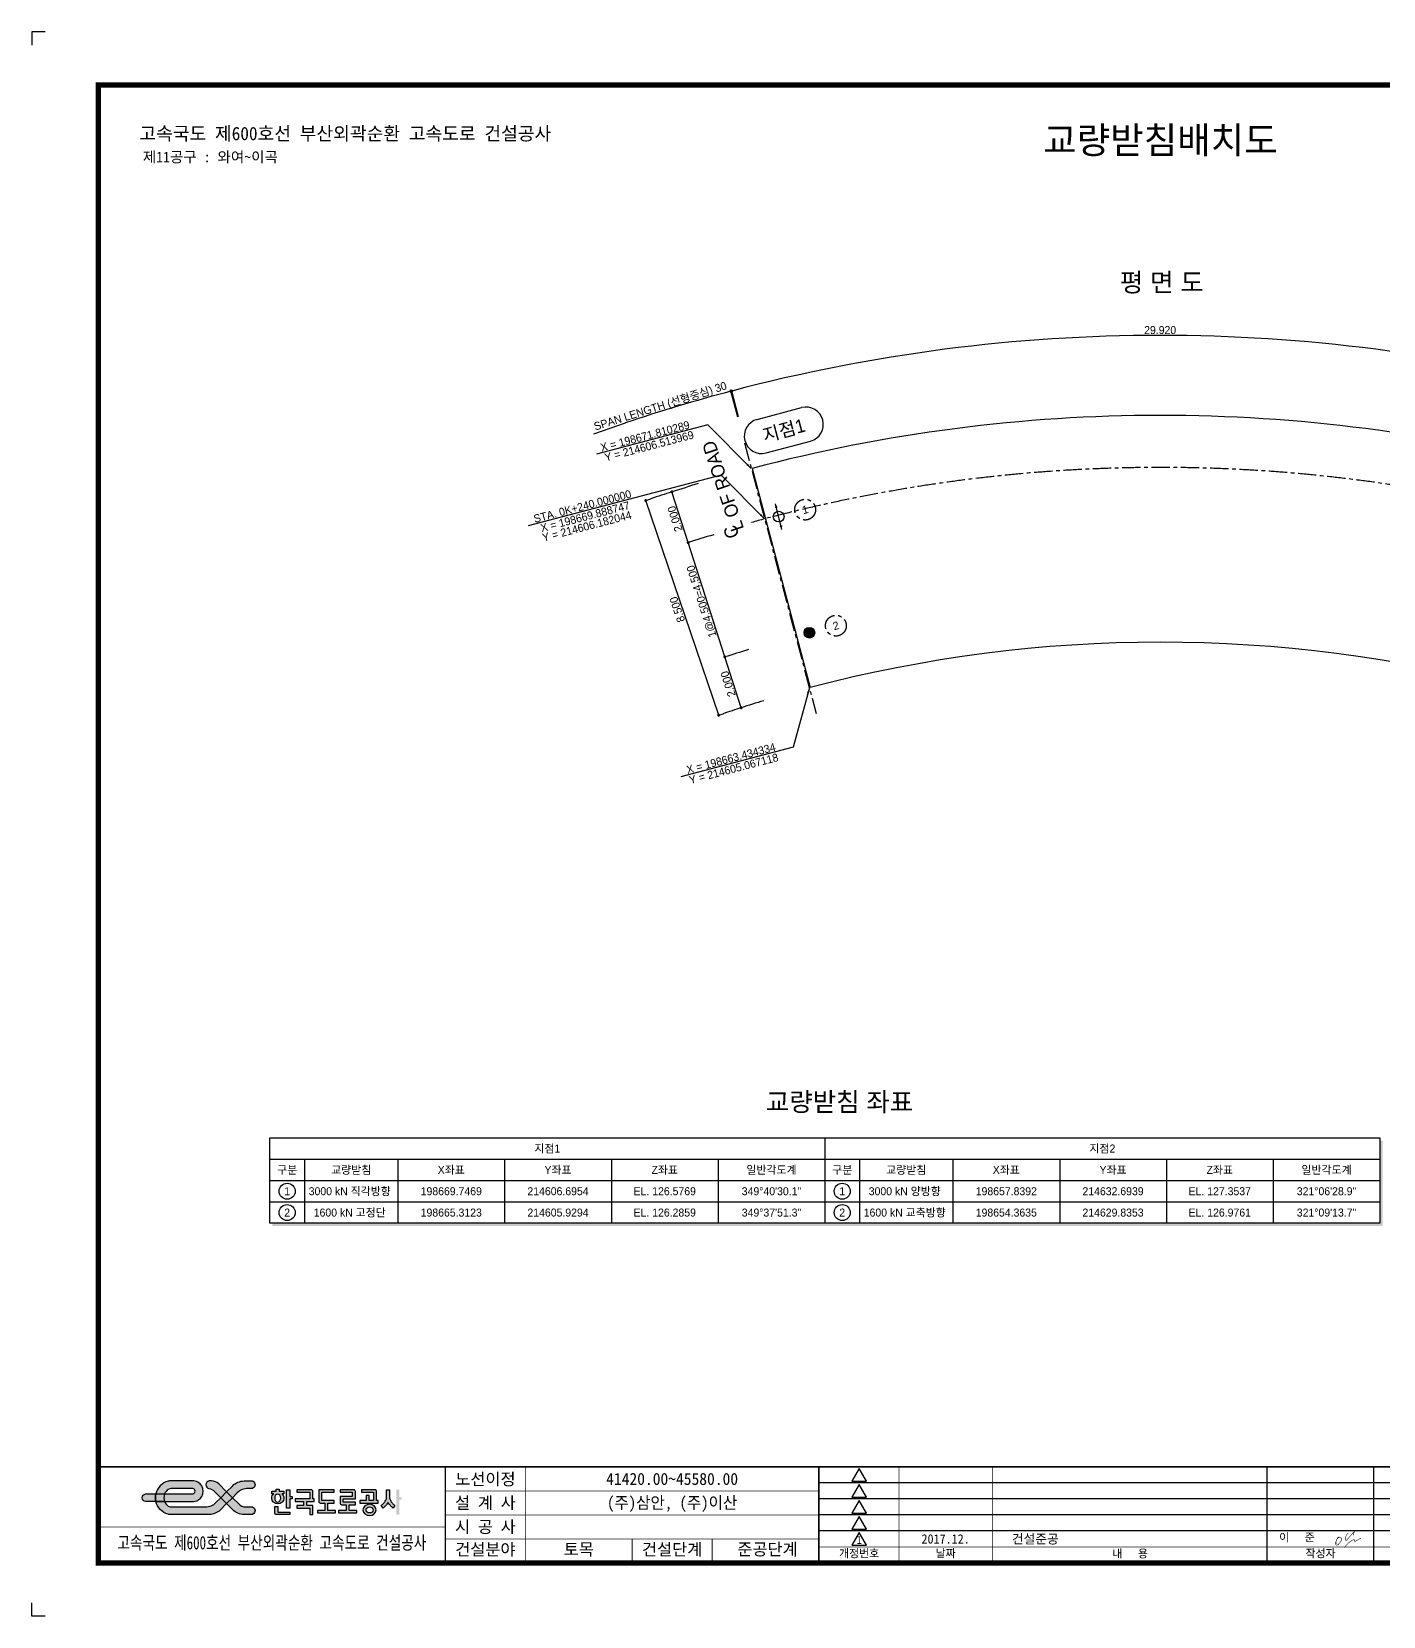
# Model space of a CAD drawing. Header units: feet. Extents: x 0 to 84100, y 0 to 59400.
# Drawn here: x 0 to 50651, y 0 to 59400 of the extents above; entities that cross this region are included whole.
import ezdxf
from ezdxf.enums import TextEntityAlignment as Align

# ---------------------------------------------------------------- set-up
doc = ezdxf.new("R2010")
doc.units = ezdxf.units.FT
doc.header["$LTSCALE"] = 550
doc.header["$MEASUREMENT"] = 0
doc.linetypes.add('A-CENTR01', pattern=[2, 1.25, -0.25, 0.25, -0.25])
doc.layers.get('0').update_dxf_attribs({"linetype": 'CONTINUOUS'})
for name, color, linetype in [('CS-CNTL', 1, 'A-CENTR01'), ('CS-CONC-LEAN', 3, 'CONTINUOUS'), ('CS-CONC-MAJR', 4, 'CONTINUOUS'), ('CS-CONC-REFR', 4, 'A-CENTR01'), ('CS-DIML', 1, 'CONTINUOUS'), ('CS-DIMT', 3, 'CONTINUOUS'), ('CS-TABL-LIN1', 4, 'CONTINUOUS'), ('CS-TABL-LIN2', 1, 'CONTINUOUS'), ('CS-TABL-TEX1', 6, 'CONTINUOUS'), ('CS-TABL-TEX2', 3, 'CONTINUOUS'), ('CX-BORD-LIN1', 4, 'CONTINUOUS'), ('CX-BORD-LIN2', 3, 'CONTINUOUS'), ('CX-BORD-TEX2', 7, 'CONTINUOUS'), ('CX-BORD-TEX3', 6, 'CONTINUOUS'), ('CX-MISC', 2, 'CONTINUOUS'), ('CZ-TEX1', 6, 'CONTINUOUS'), ('CZ-TEX2', 3, 'CONTINUOUS')]:
    doc.layers.add(name, color=color, linetype=linetype)
doc.styles.add('A_STANDARD', font='')
doc.styles.add('TB_TEXT', font='')
doc.styles.add('TB_WBTXT', font='')
doc.styles.add('TB_WMTXT', font='')
doc.styles.get('A_STANDARD').set_extended_font_data('Dotum')
doc.styles.get('TB_TEXT').set_extended_font_data('DotumChe')
doc.styles.get('TB_WBTXT').set_extended_font_data('Dotum')
doc.styles.get('TB_WMTXT').set_extended_font_data('DotumChe')

# ---------------------------------------------------------------- blocks, each defined once
blk = doc.blocks.new('CXGLOGO-EX흑백')
h = blk.add_hatch(color=256)
h.paths.add_polyline_path([(12.62751094235613, 2.929722186557417), (13.9368577347384, 2.929722186557417, 0.1307849617648099), (14.19642449557114, 2.998798575681949, 0.5686079760781465), (14.23263349965494, 5.183221859397701, 0.1392232935838704), (13.9581907729968, 5.261149990701703), (11.43317010715378, 5.261149990701703, 0.1989123673796241), (7.88820811080587, 3.792778653716674), (5.962135003345992, 1.866705546256785), (7.789912781123938, 0.03892776847906987), (9.30410907077998, 1.553124058134753, -0.198912367379616)])
h.paths.add_polyline_path([(5.962135003346347, -1.78885000929877), (4.134357225567967, 0.03892776847900947), (2.638733131771026, -1.456696325318649, -0.1989123673796836), (-0.684668739806078, -2.833294453742262), (-11.36204881219041, -2.833294453742742, -0.149968192877195), (-12.240743962647, -2.563678008654669, -0.1491631919188299), (-13.39334849004342, -1.136072231520988), (-16.10175388554254, -1.136072231520988, 0.2784029190241507), (-12.27306911128629, -5.129271465237487, 0.06593867059308692), (-11.86520449236982, -5.183294453743216), (0.6208868157490102, -5.183294453742739, 0.198912367379658), (3.944288687325745, -3.806696325319599)])
h.paths.add_polyline_path([(-16.10175388554255, 1.213927768479007), (-19.36564277443144, 1.213927768479007, 0.8888888888888873), (-19.36564277443144, -1.136072231520991), (-16.10175388554254, -1.136072231520988, -0.1111111111111106)])
h.paths.add_polyline_path([(-11.36204881233854, 2.911149990701738), (-4.683161640971832, 2.911149990701997, -0.05755858726109904), (-4.564116577129639, 2.897400306733786, -0.792918256256352), (-4.564116577139849, 1.227677452445754, -0.05755858725611351), (-4.683161640971733, 1.21392776847901), (-13.39334849004398, 1.213927768479618, 0.1939147573995261), (-13.39334849004318, -1.136072231520991), (-4.743420552209216, -1.136072231520991, 1.071754271161691), (-4.743420552209216, 5.261149990701231), (-11.86520449236982, 5.261149990702183, 0.06593867059316338), (-12.27306911128352, 5.207127002196302, 0.2784029190242539), (-16.10175388554237, 1.21392776847981), (-13.39334849004398, 1.213927768479621, -0.1491631919192471), (-12.2407439626433, 2.641533545616181, -0.1499681928522188)])
h = blk.add_hatch(color=256)
h.paths.add_polyline_path([(3.485422644516419, 4.34341790508612, 0.1989123673796671), (1.269821396798442, 5.261149990701703), (0.4788016700130058, 5.261149990701703, 0.8338075771048155), (0.3771781799719207, 2.929722186557356, -0.177326263149743), (2.179867088961466, 1.993417905085643), (4.134357225568095, 0.03892776847887802), (5.962135003345992, 1.866705546256789)])
h.paths.add_polyline_path([(9.744402917729097, -1.915562368126679), (7.789912781123888, 0.03892776847899881), (5.96213500334634, -1.788850009298766), (7.888208110807184, -3.714923116759131, 0.198912367379553), (11.43317010715388, -5.183294453743692), (13.93853492596422, -5.183294453744644, 0.1292187291636897), (14.19530503372277, -5.115808595962658, 0.6043190588004438), (14.12747900538948, -2.886014569746202, 0.1137896329467328), (13.89882244722792, -2.833294453742262), (11.96000416544708, -2.833294453742262, -0.1989123673796783)])
h = blk.add_hatch(color=256)
h.paths.add_polyline_path([(5.962135003345985, 1.866705546256785), (4.134357225568095, 0.03892776847887802), (5.962135003346347, -1.788850009298773), (7.789912781123952, 0.03892776847906987)])
h.paths.add_polyline_path([(-13.39334849004398, 1.213927768479621), (-16.10175388554237, 1.21392776847981, 0.1111111111111885), (-16.10175388554254, -1.136072231520988), (-13.39334849004318, -1.136072231520988, -0.1939147573995261)])
h = blk.add_hatch(color=256)
edge = h.paths.add_edge_path()
edge.add_line((55.90553287691766, 2.4960983163664), (56.85552189184581, 2.496098316366446))
edge.add_line((56.85552189184581, 2.496098316366446), (56.85552189184592, 0.09215457618536149))
edge.add_arc((58.53363057762468, 0.09215457618543929), 1.67810868577876, 180.0000000000026, 195.4083540198517)
edge.add_arc((58.47394244906948, 0.07570436294137084), 1.61619517993231, 195.408354019852, 211.4069923032628)
edge.add_arc((62.72740815851297, 2.672743468727949), 6.599826652904244, 211.4069923032628, 220.884619074014)
edge.add_arc((62.65632922919535, 2.61120635935723), 6.505810537144002, 220.8846190740139, 230.4986055729279)
edge.add_line((58.51800266797031, -2.408736271577236), (57.94523708654083, -3.232545142195342))
edge.add_arc((62.63997685430596, 2.476487192741993), 7.39145666891144, 221.3708019331366, 230.5683267651548, ccw=False)
edge.add_arc((62.86124072826939, 2.671717853347373), 7.686537407580804, 212.5283811307898, 221.3728192081766, ccw=False)
edge.add_arc((49.89982302886737, 2.671711092267167), 7.686526193707074, 318.6271743273925, 327.471625333613, ccw=False)
edge.add_arc((50.12107005378402, 2.476495324059812), 7.391467942165787, 309.4316802638517, 318.62919103786044, ccw=False)
edge.add_line((54.81581768222331, -3.232545142194404), (54.24305210079449, -2.408736271575762))
edge.add_arc((50.16623946446956, 2.548189157142523), 6.418061309895114, 309.4355142588529, 319.1812610942183)
edge.add_arc((49.96136727208684, 2.72553903169074), 6.689032726803259, 319.1787201534786, 328.529668469246)
edge.add_arc((54.2901842034738, 0.07437455166653684), 1.612880450692433, 328.5764598147939, 344.6081938620856)
edge.add_arc((54.23147034857182, 0.09160721386742313), 1.674062617830531, 344.5729121819099, 360.0187337982126)
edge.add_line((55.90553287691779, 0.09215457618600098), (55.90553287691779, 2.4960983163664))
edge = h.paths.add_edge_path()
edge.add_arc((22.07066925838875, -0.0960583075494551), 1.77276644383517, 0.3446861390323761, 51.806537556943795, ccw=False)
edge.add_arc((21.98752086475434, -0.03643316846145372), 1.856528462969702, 268.6390132932114, 358.4888194230754, ccw=False)
edge.add_arc((21.89882706649707, -0.03696230538111067), 1.856011500010981, 181.4952613076245, 271.3769059760447, ccw=False)
edge.add_arc((21.81624874840013, -0.0960910072229415), 1.772833459952195, 128.1945062452658, 179.6542700587555, ccw=False)
edge.add_line((20.72004724334094, 1.297207502441104), (20.04344756338069, 1.297207502441104))
edge.add_line((20.04344756338069, 1.297207502441104), (20.04344756338068, 2.108874533108121))
edge.add_line((20.04344756338068, 2.108874533108121), (21.46843108577289, 2.108874533108121))
edge.add_line((21.46843108577289, 2.108874533108121), (21.4684310857729, 2.754247505206038))
edge.add_line((21.4684310857729, 2.754247505206038), (22.41842010070103, 2.754247505206038))
edge.add_line((22.41842010070103, 2.754247505206038), (22.41842010070103, 2.108874533108121))
edge.add_line((22.41842010070103, 2.108874533108121), (23.84340362309323, 2.108874533108121))
edge.add_line((23.84340362309323, 2.108874533108121), (23.84340362309322, 1.297207502441104))
edge.add_line((23.84340362309322, 1.297207502441104), (23.16680394313298, 1.297207502441104))
h.paths.add_polyline_path([(60.65547795155814, 0.172755616815305), (60.65547795155814, -0.601691949703131), (59.94298619036236, -0.601691949703131), (59.94298619036248, -5.248377348808134), (58.99299717543421, -5.248377348808617), (58.99299717543411, 2.496098316366869), (59.94298619036225, 2.496098316366869), (59.94298619036236, 0.172755616815305)])
edge = h.paths.add_edge_path()
edge.add_line((48.0681235037611, 2.496098316365892), (48.0681235037611, 1.72165074984937))
edge.add_line((48.0681235037611, 1.72165074984937), (51.86807956347353, 1.72165074984937))
edge.add_line((51.86807956347353, 1.72165074984937), (51.86807956347343, -0.8598411385413627))
edge.add_line((51.86807956347343, -0.8598411385413627), (50.44309604108143, -0.8598411385423006))
edge.add_line((50.44309604108143, -0.8598411385423006), (50.44309604108143, 0.6890539944927028))
edge.add_line((50.44309604108143, 0.6890539944927028), (49.4931070261532, 0.6890539944927028))
edge.add_line((49.4931070261532, 0.6890539944927028), (49.49310702615358, -0.8598411385418245))
edge.add_line((49.49310702615358, -0.8598411385418245), (47.59312899629693, -0.8598411385418281))
edge.add_line((47.59312899629693, -0.8598411385418281), (47.59312899629681, -1.634288705059802))
edge.add_line((47.59312899629681, -1.634288705059802), (53.29306308586574, -1.634288705059802))
edge.add_line((53.29306308586574, -1.634288705059802), (53.29306308586574, -0.8598411385413627))
edge.add_line((53.29306308586574, -0.8598411385413627), (52.81806857840155, -0.8598411385413236))
edge.add_line((52.81806857840155, -0.8598411385413236), (52.81806857840178, 1.979799938688487))
edge.add_arc((52.26887129235888, 1.979799938688532), 0.5491972860428973, 359.9999999999953, 400.6008038990672)
edge.add_arc((52.34038266447658, 2.041094338003921), 0.4550119382992583, 40.60080389906705, 89.66109212214847)
edge.add_line((52.3430740709377, 2.496098316366869), (48.0681235037611, 2.496098316367497))
edge = h.paths.add_edge_path()
edge.add_line((41.41820039926384, 2.496098316366869), (41.41820039926394, 1.721650749848898))
edge.add_line((41.41820039926394, 1.721650749848898), (45.21815645897638, 1.721650749848898))
edge.add_line((45.21815645897638, 1.721650749848898), (45.21815645897638, 0.4309048056535367))
edge.add_line((45.21815645897638, 0.4309048056535367), (41.41820039926384, 0.4309048056535367))
edge.add_line((41.41820039926384, 0.4309048056535367), (41.41820039926394, -1.634288705060271))
edge.add_arc((41.96739768530686, -1.634288705060244), 0.5491972860429257, 180.0000000000029, 220.6008038990638)
edge.add_arc((41.89588631318916, -1.695583104375644), 0.4550119382992751, 220.6008038990626, 269.6610921221458)
edge.add_line((41.89319490672801, -2.150587082738607), (43.31817842912, -2.150587082738607))
edge.add_line((43.31817842912, -2.150587082738607), (43.31817842912011, -3.957631404610424))
edge.add_line((43.31817842912011, -3.957631404610424), (40.94320589179998, -3.957631404610424))
edge.add_line((40.94320589179998, -3.957631404610424), (40.94320589179998, -4.732078971128871))
edge.add_line((40.94320589179998, -4.732078971128871), (46.64313998136879, -4.732078971128871))
edge.add_line((46.64313998136879, -4.732078971128871), (46.64313998136893, -3.957631404610897))
edge.add_line((46.64313998136893, -3.957631404610897), (44.26816744404802, -3.957631404609955))
edge.add_line((44.26816744404802, -3.957631404609955), (44.26816744404758, -2.150587082738607))
edge.add_line((44.26816744404758, -2.150587082738607), (46.1681454739045, -2.150587082738134))
edge.add_line((46.1681454739045, -2.150587082738134), (46.1681454739045, -1.376139516220633))
edge.add_line((46.1681454739045, -1.376139516220633), (42.36818941419209, -1.376139516220164))
edge.add_line((42.36818941419209, -1.376139516220164), (42.36818941419209, -0.3435427608644339))
edge.add_line((42.36818941419209, -0.3435427608644339), (46.1681454739045, -0.343542760863965))
edge.add_line((46.1681454739045, -0.343542760863965), (46.16814547390462, 1.979799938688512))
edge.add_arc((45.6189481878617, 1.979799938688539), 0.5491972860429115, 359.9999999999972, 400.6008038990619)
edge.add_arc((45.69045955997943, 2.041094338003941), 0.4550119382992425, 40.60080389906198, 89.6610921221449)
edge.add_line((45.69315096644058, 2.496098316366872), (41.41820039926384, 2.496098316366869))
edge = h.paths.add_edge_path()
edge.add_line((39.51822236940757, 2.496098316366869), (34.76827729476689, 2.496098316366869))
edge.add_line((34.76827729476689, 2.496098316366869), (34.76827729476689, -1.117990327381936))
edge.add_arc((35.31747458080942, -1.117990327381935), 0.5491972860425349, 180, 220.6008038990902)
edge.add_arc((35.24596320869247, -1.179284726696737), 0.4550119382998447, 220.60080389909, 269.6610921221131)
edge.add_line((35.24327180223106, -1.634288705060271), (36.66825532462316, -1.634288705060342))
edge.add_line((36.66825532462316, -1.634288705060342), (36.66825532462363, -3.957631404610424))
edge.add_line((36.66825532462363, -3.957631404610424), (34.29328278730304, -3.957631404610897))
edge.add_line((34.29328278730304, -3.957631404610897), (34.29328278730291, -4.732078971128871))
edge.add_line((34.29328278730291, -4.732078971128871), (39.99321687687187, -4.732078971129809))
edge.add_line((39.99321687687187, -4.732078971129809), (39.99321687687187, -3.957631404610897))
edge.add_line((39.99321687687187, -3.957631404610897), (37.61824433955118, -3.957631404610794))
edge.add_line((37.61824433955118, -3.957631404610794), (37.61824433955128, -1.634288705060271))
edge.add_line((37.61824433955128, -1.634288705060271), (39.5182223694077, -1.634288705059802))
edge.add_line((39.5182223694077, -1.634288705059802), (39.51822236940779, -0.8598411385423006))
edge.add_line((39.51822236940779, -0.8598411385423006), (35.71826630969503, -0.8598411385423006))
edge.add_line((35.71826630969503, -0.8598411385423006), (35.71826630969503, 1.721650749848898))
edge.add_line((35.71826630969503, 1.721650749848898), (39.51822236940745, 1.72165074984937))
edge.add_line((39.51822236940745, 1.72165074984937), (39.51822236940745, 2.496098316366869))
edge = h.paths.add_edge_path()
edge.add_line((31.9183102499825, -5.248377348808617), (32.86829926491062, -5.248377348808617))
edge.add_line((32.86829926491062, -5.248377348808617), (32.86829926491062, -2.408736271577304))
edge.add_line((32.86829926491062, -2.408736271577304), (30.96832123505435, -2.408736271577304))
edge.add_line((30.96832123505435, -2.408736271577304), (30.96832123505409, -1.117990327381936))
edge.add_line((30.96832123505409, -1.117990327381936), (33.34329377237469, -1.117990327381936))
edge.add_line((33.34329377237469, -1.117990327381936), (33.34329377237468, -0.343542760863965))
edge.add_line((33.34329377237468, -0.343542760863965), (32.86829926491062, -0.343542760863965))
edge.add_line((32.86829926491062, -0.343542760863965), (32.86829926491062, 1.979799938688512))
edge.add_arc((32.31910197886764, 1.979799938688512), 0.5491972860429826, 359.9999999999999, 400.6008038990593)
edge.add_arc((32.39061335098545, 2.041094338003989), 0.4550119382991955, 40.60080389905918, 89.66109212214754)
edge.add_line((32.39330475744659, 2.496098316366872), (27.88085693653791, 2.496098316366869))
edge.add_line((27.88085693653791, 2.496098316366869), (27.8808569365377, 1.721650749848898))
edge.add_line((27.8808569365377, 1.721650749848898), (31.9183102499825, 1.72165074984937))
edge.add_line((31.9183102499825, 1.72165074984937), (31.9183102499825, -0.343542760863965))
edge.add_line((31.9183102499825, -0.343542760863965), (27.40586242907364, -0.343542760863965))
edge.add_line((27.40586242907364, -0.343542760863965), (27.40586242907364, -1.11799032738147))
edge.add_line((27.40586242907364, -1.11799032738147), (30.01833222012621, -1.117990327381936))
edge.add_line((30.01833222012621, -1.117990327381936), (30.01833222012621, -2.408736271577773))
edge.add_line((30.01833222012621, -2.408736271577773), (27.88085693653782, -2.408736271577773))
edge.add_line((27.88085693653782, -2.408736271577773), (27.88085693653781, -3.183183838095275))
edge.add_line((27.88085693653781, -3.183183838095275), (31.9183102499825, -3.183183838095275))
edge.add_line((31.9183102499825, -3.183183838095275), (31.9183102499825, -5.248377348808617))
edge = h.paths.add_edge_path()
edge.add_line((25.7433816529495, -5.248377348808617), (21.46843108577295, -5.248377348808141))
edge.add_arc((21.468431085773, -4.799179719589938), 0.4491976292182027, 220.2618960212232, 269.9999999999932, ccw=False)
edge.add_arc((21.55155841230061, -4.728777609424231), 0.5581315978937866, 180.3389078778467, 220.2618960212236, ccw=False)
edge.add_arc((195.5622497713534, -3.699482215773768), 174.5718671369681, 179.6610921221531, 180.3389078778465, ccw=False)
edge.add_line((20.99343657830883, -2.66688546041647), (21.94342559323697, -2.66688546041647))
edge.add_line((21.94342559323697, -2.66688546041647), (21.94342559323697, -4.473929782290639))
edge.add_line((21.94342559323697, -4.473929782290639), (25.7433816529495, -4.473929782290639))
edge.add_line((25.7433816529495, -4.473929782290639), (25.7433816529495, -5.248377348808617))
edge = h.paths.add_edge_path(flags=16)
edge.add_ellipse((50.60385872541271, -3.769494308227308), major_axis=(-1.110875729177891, 2.868103891292178e-14), ratio=0.8665097612807381, start_angle=0, end_angle=360)
edge = h.paths.add_edge_path()
edge.add_ellipse((50.60385872364095, -3.769494308227308), major_axis=(2.060740712415878, 5.91535299055294e-14), ratio=0.8429164421096037, start_angle=0, end_angle=360, ccw=False)
h.paths.add_polyline_path([(26.4558734141455, 0.4309048056535367), (26.4558734141455, -0.343542760863965), (25.74338165294929, -0.343542760863965), (25.7433816529494, -3.183183838095275), (24.67464401115513, -3.183183838094806), (24.67464401115513, 2.496098316366869), (25.7433816529494, 2.496098316366869), (25.7433816529495, 0.4309048056535367)])
edge = h.paths.add_edge_path(flags=16)
edge.add_ellipse((21.94342559323697, -0.08539357202479891), major_axis=(7.44215483547632e-15, 1.223429116448234), ratio=0.7764969806228509, start_angle=0, end_angle=360, ccw=False)
for points in [[(-11.36204881219097, 2.911149990702945, 0.149968192828432), (-12.24074396240013, 2.64153354578092, 0.1491631919431257), (-13.39334849004398, 1.213927768479618, 0.1939147573995262), (-13.39334849004318, -1.136072231520991), (-4.743420552209216, -1.136072231520991, 1.071754271161691), (-4.743420552209216, 5.261149990701231), (-11.86520449236982, 5.261149990702183, 0.06593867059316338), (-12.27306911128352, 5.207127002196302, 0.2784029190242541), (-16.10175388554237, 1.213927768479806), (-13.39334849004398, 1.213927768479618), (-4.683161640971733, 1.21392776847901, 0.0575585872562081), (-4.564116577139657, 1.227677452445796, 0.7929182562611419), (-4.564116577139643, 2.897400306736131, 0.05755858725616377), (-4.683161640971832, 2.911149990701997), (-11.36204881234111, 2.911149990701738)], [(0.3771781799714518, 2.929722186557417, -0.1773262631497835), (2.179867088961458, 1.993417905085646), (4.134357225568095, 0.03892776847887802), (5.962135003345992, 1.866705546256785), (3.485422644516419, 4.34341790508612, 0.1989123673796582), (1.269821396798548, 5.261149990701703), (0.4788016700130058, 5.261149990701703, 0.8714196092937034), (0.4788016700130058, 2.911149990701706)], [(23.16680394313298, 1.297207502441104, -0.228396255599462), (23.84340362309322, -0.0853935720248451, -0.4134459869151131), (21.94342559323628, -1.892437893898972, -0.4136086650538482), (20.04344756338071, -0.08539357202475273, -0.2283866715627258), (20.72004724334094, 1.297207502441104), (20.04344756338069, 1.297207502441104), (20.04344756338068, 2.108874533108121), (21.46843108577289, 2.108874533108121), (21.4684310857729, 2.754247505206038), (22.41842010070103, 2.754247505206038), (22.41842010070103, 2.108874533108121), (23.84340362309323, 2.108874533108121), (23.84340362309322, 1.297207502441104), (23.16680394313298, 1.297207502441104)], [(31.9183102499825, -5.248377348808617), (32.86829926491062, -5.248377348808617), (32.86829926491062, -2.408736271577304), (30.96832123505435, -2.408736271577304), (30.96832123505409, -1.117990327381936), (33.34329377237469, -1.117990327381936), (33.34329377237468, -0.343542760863965), (32.86829926491062, -0.343542760863965), (32.86829926491062, 1.979799938688512, 0.1790312441150617), (32.73608670557006, 2.337209223254376, 0.2173967572259796), (32.39330475744659, 2.496098316366872), (27.88085693653791, 2.496098316366869), (27.8808569365377, 1.721650749848898), (31.9183102499825, 1.72165074984937), (31.9183102499825, -0.343542760863965), (27.40586242907364, -0.343542760863965), (27.40586242907364, -1.11799032738147), (30.01833222012621, -1.117990327381936), (30.01833222012621, -2.408736271577773), (27.88085693653782, -2.408736271577773), (27.88085693653781, -3.183183838095275), (31.9183102499825, -3.183183838095275), (31.9183102499825, -5.248377348808617)], [(39.51822236940757, 2.496098316366869), (34.76827729476689, 2.496098316366869), (34.76827729476689, -1.117990327381936, 0.179031244115201), (34.90048985410753, -1.475399611947733, 0.2173967572256811), (35.24327180223106, -1.634288705060271), (36.66825532462316, -1.634288705060342), (36.66825532462363, -3.957631404610424), (34.29328278730304, -3.957631404610897), (34.29328278730291, -4.732078971128871), (39.99321687687187, -4.732078971129809), (39.99321687687187, -3.957631404610897), (37.61824433955118, -3.957631404610794), (37.61824433955128, -1.634288705060271), (39.5182223694077, -1.634288705059802), (39.51822236940779, -0.8598411385423006), (35.71826630969503, -0.8598411385423006), (35.71826630969503, 1.721650749848898), (39.51822236940745, 1.72165074984937), (39.51822236940745, 2.496098316366869)], [(41.41820039926384, 2.496098316366869), (41.41820039926394, 1.721650749848898), (45.21815645897638, 1.721650749848898), (45.21815645897638, 0.4309048056535367), (41.41820039926384, 0.4309048056535367), (41.41820039926394, -1.634288705060271, 0.1790312441150686), (41.55041295860451, -1.991697989626104, 0.2173967572259559), (41.89319490672801, -2.150587082738607), (43.31817842912, -2.150587082738607), (43.31817842912011, -3.957631404610424), (40.94320589179998, -3.957631404610424), (40.94320589179998, -4.732078971128871), (46.64313998136879, -4.732078971128871), (46.64313998136893, -3.957631404610897), (44.26816744404802, -3.957631404609955), (44.26816744404758, -2.150587082738607), (46.1681454739045, -2.150587082738134), (46.1681454739045, -1.376139516220633), (42.36818941419209, -1.376139516220164), (42.36818941419209, -0.3435427608644339), (46.1681454739045, -0.343542760863965), (46.16814547390462, 1.979799938688512, 0.1790312441150869), (46.03593291456406, 2.337209223254376, 0.2173967572259547), (45.69315096644058, 2.496098316366872), (41.41820039926384, 2.496098316366869)], [(48.0681235037611, 2.496098316365892), (48.0681235037611, 1.72165074984937), (51.86807956347353, 1.72165074984937), (51.86807956347343, -0.8598411385413627), (50.44309604108143, -0.8598411385423006), (50.44309604108143, 0.6890539944927028), (49.4931070261532, 0.6890539944927028), (49.49310702615358, -0.8598411385418245), (47.59312899629693, -0.8598411385418281), (47.59312899629681, -1.634288705059802), (53.29306308586574, -1.634288705059802), (53.29306308586574, -0.8598411385413627), (52.81806857840155, -0.8598411385413236), (52.81806857840178, 1.979799938688487, 0.179031244115118), (52.68585601906119, 2.337209223254398, 0.2173967572259479), (52.3430740709377, 2.496098316366869), (48.0681235037611, 2.496098316367497)], [(55.90553287691766, 2.4960983163664), (56.85552189184581, 2.496098316366446), (56.85552189184592, 0.09215457618536149, 0.0673331086834034), (56.9158386985025, -0.3537133382605546, 0.06992084128346215), (57.09454053805489, -0.7665172394446813, 0.04137753804791307), (57.73774645661189, -1.647093096347959, 0.04197355301566234), (58.51800266797031, -2.408736271577236), (57.94523708654083, -3.232545142195342, -0.04015333159213054), (57.09307314020015, -2.408744723435024, -0.0386103102765588), (56.38052738438178, -1.461466375851227, -0.03861036677333588), (55.66798162856324, -2.408744723434765, -0.04015327015359547), (54.81581768222331, -3.232545142194404), (54.24305210079449, -2.408736271575762, 0.04254949277045509), (55.0233083121517, -1.64709309634749, 0.04082386527700423), (55.66651423070869, -0.7665172394442124, 0.07006595625911516), (55.8452160702611, -0.3537133382600786, 0.06749733491456367), (55.90553287691779, 0.09215457618600098), (55.90553287691779, 2.4960983163664)], [(25.7433816529495, -5.248377348808617), (21.46843108577295, -5.248377348808141, -0.22049606497067), (21.12564913764939, -5.089488255695642, -0.1759805261046493), (20.99343657830882, -4.732078971129866, -0.002957537787864401), (20.99343657830883, -2.66688546041647), (21.94342559323697, -2.66688546041647), (21.94342559323697, -4.473929782290639), (25.7433816529495, -4.473929782290639), (25.7433816529495, -5.248377348808617)]]:
    blk.add_lwpolyline(points, format="xyb")
for points in [[(14.19642449558027, 2.998798575687182, -0.1307849617699337), (13.9368577347384, 2.929722186557417), (12.62751094235613, 2.929722186557417, 0.1989123673796159), (9.30410907077998, 1.553124058134753), (7.789912781123881, 0.03892776847900592), (5.962135003346269, 1.866705546257062), (7.88820811080587, 3.792778653716674, -0.198912367379624), (11.43317010715378, 5.261149990701703), (13.9581907729968, 5.261149990701703, -0.1392232934978381), (14.23263349950496, 5.183221859490345, -0.5686079761212879)], [(-19.36564277443144, -1.136072231520991, -0.8888888888888888), (-19.36564277443144, 1.213927768479007), (-16.10175388554255, 1.213927768479007, 0.1111111111111495), (-16.10175388554254, -1.136072231520988)], [(-16.10175388554237, 1.21392776847981), (-13.39334849004398, 1.213927768479621, 0.1939147573995262), (-13.39334849004318, -1.136072231520988), (-16.10175388554254, -1.136072231520988, -0.1111111111111495)], [(5.962135003346347, -1.78885000929877), (3.944288687325745, -3.806696325319599, -0.198912367379658), (0.6208868157490102, -5.183294453742739), (-11.86520449236982, -5.183294453743216, -0.0659386705931795), (-12.27306911128685, -5.129271465237338, -0.2784029190241215), (-16.10175388554254, -1.136072231520991), (-13.39334849004342, -1.136072231520991, 0.1491631919431261), (-12.24074396239957, -2.563678008822297, 0.1499681928284316), (-11.36204881219041, -2.833294453742742), (-0.684668739806078, -2.833294453742262, 0.1989123673796836), (2.638733131771026, -1.456696325318649), (4.134357225567967, 0.03892776847900947)], [(7.789912781123881, 0.03892776847900592), (9.744402917729097, -1.915562368126679, 0.1989123673796783), (11.96000416544708, -2.833294453742262), (13.89882244722792, -2.833294453742262, -0.1137896330351633), (14.12747900555343, -2.886014569826049, -0.6043190587532347), (14.19530503371573, -5.115808595966634, -0.1292187291597539), (13.93853492596422, -5.183294453744644), (11.43317010715388, -5.183294453743692, -0.198912367379553), (7.888208110807184, -3.714923116759131), (5.962135003346347, -1.78885000929877)]]:
    blk.add_lwpolyline(points, format="xyb", close=True)
blk.add_lwpolyline([(5.962135003345992, 1.866705546256785), (7.789912781123945, 0.03892776847906987), (5.962135003346347, -1.78885000929877), (4.134357225568095, 0.03892776847887802), (5.962135003345992, 1.866705546256785)])
blk.add_lwpolyline([(26.4558734141455, 0.4309048056535367), (26.4558734141455, -0.343542760863965), (25.74338165294929, -0.343542760863965), (25.7433816529494, -3.183183838095275), (24.67464401115513, -3.183183838094806), (24.67464401115513, 2.496098316366869), (25.7433816529494, 2.496098316366869), (25.7433816529495, 0.4309048056535367)], close=True)
at = {"extrusion": (0, 0, -1)}
blk.add_ellipse((21.94342559323697, -0.08539357202479891), major_axis=(7.44215483547632e-15, 1.223429116448234), ratio=0.7764969806228509, start_param=3.141592653589785, end_param=9.424777960769372, dxfattribs=at)
blk.add_ellipse((50.60385872364095, -3.769494308227308), major_axis=(2.060740712415878, 5.91535299055294e-14), ratio=0.8429164421096037, dxfattribs=at)
blk.add_ellipse((50.60385872541271, -3.769494308227308), major_axis=(-1.110875729177891, 2.868103891292178e-14), ratio=0.8665097612807381)
blk = doc.blocks.new('CXBLKA1-KHCA')
at = {"layer": 'CX-BORD-LIN1', "const_width": 2}
blk.add_lwpolyline([(796, -2.614797267597169e-12), (0, -3.410605131648481e-13), (0, 553.9999999999997), (795.9999999999998, 553.9999999999997)], close=True, dxfattribs=at)
at = {"layer": 'CX-BORD-LIN1'}
for points, const_width in [([(796, 36.0000000000008), (0, 35.99999999999852)], 0.6), ([(130, -5.684341886080801e-13), (130, 35.99999999999886)], 0.6), ([(160.0000000000001, -7.958078640513122e-13), (160.0000000000001, 35.99999999999898)], 0.3), ([(270, 0), (270, 35.99999999999932)], 0.6), ([(300, 5.684341886080801e-14), (300, 35.99999999999937)], 0.3), ([(335, 5.684341886080801e-14), (335, 35.99999999999949)], 0.3), ([(558, 5.999999999999886), (270, 5.999999999998977)], 0.2)]:
    blk.add_lwpolyline(points, dxfattribs=dict(at, const_width=const_width))
for points in [[(438, 5.684341886080801e-14), (438, 35.99999999999977)], [(478.0000000000001, -5.684341886080801e-14), (478.0000000000001, 35.99999999999989)]]:
    blk.add_lwpolyline(points, dxfattribs=at)
for points in [[(285.0839848587444, 35.46565633293648), (282.3404163795552, 30.71365633293647), (287.8275533379334, 30.71365633293647)], [(285.0839848587444, 29.46565633293631), (282.3404163795552, 24.71365633293624), (287.8275533379334, 24.71365633293624)], [(285.0839848587444, 23.46565633293631), (282.3404163795552, 18.71365633293624), (287.8275533379334, 18.71365633293624)], [(285.0839848587444, 17.46565633293631), (282.3404163795552, 12.7136563329363), (287.8275533379334, 12.7136563329363)], [(285.0839848587444, 11.46565633293631), (282.3404163795552, 6.713656332936296), (287.8275533379334, 6.713656332936296)]]:
    blk.add_lwpolyline(points, close=True, dxfattribs=at)
at = {"layer": 'CX-BORD-LIN2'}
blk.add_line((558, 30), (270, 29.99999999999909), dxfattribs=at)
at = {"layer": 'CX-BORD-LIN2', "const_width": 0.3}
for points in [[(270, 26.99999999999909), (130, 26.99999999999886)], [(270, 17.99999999999909), (130, 17.99999999999886)], [(130, 13.49999999999909), (0, 13.49999999999886)], [(270, 8.99999999999909), (130, 8.999999999998863)], [(200.0000000000001, -1.193711796076968e-12), (200.0000000000001, 8.999999999998977)], [(230.0000000000001, -1.13686837721616e-12), (230.0000000000001, 8.999999999999034)]]:
    blk.add_lwpolyline(points, dxfattribs=at)
at = {"layer": 'CX-BORD-LIN2'}
for points in [[(558, 23.99999999999989), (270, 23.99999999999898)], [(558, 18.00000000000102), (270, 18.00000000000006)], [(558, 12.00000000000102), (270, 12.00000000000006)]]:
    blk.add_lwpolyline(points, dxfattribs=at)
at = {"layer": 'CX-MISC'}
for points in [[(-20.00200001999224, 573.9999999999997), (-25, 573.9999999999997), (-25, 569.0020000199917)], [(-20.0020000199919, -20.00000000000034), (-25, -20.00000000000034), (-25.00000000000034, -15.0020000199919)]]:
    blk.add_lwpolyline(points, dxfattribs=at)
at = {"layer": 'CX-MISC', "xscale": 1.2, "yscale": 1.2}
blk.add_blockref('CXGLOGO-EX흑백', (40.89123459210989, 24.41566484108665), dxfattribs=at)
at = {"layer": 'CX-BORD-LIN1', "style": 'TB_TEXT'}
for tag, height, p in [('TR_RNUM5', 3, (285.1051166181959, 32.63656332936267)), ('TR_RDAT5', 3.5, (317.5, 32.99999999999977)), ('TR_DGN5', 3.5, (451.1184542177598, 32.99999999999977)), ('TR_CHK5', 3.5, (491.1184542177598, 32.99999999999977)), ('TR_APP5', 3.5, (531.1184542177598, 33)), ('TR_RNUM4', 3, (285.1051166181959, 26.6365633293625)), ('TR_RDAT4', 3.5, (317.5, 26.9999999999996)), ('TR_DGN4', 3.5, (451.1184542177598, 26.9999999999996)), ('TR_CHK4', 3.5, (491.1184542177598, 26.9999999999996)), ('TR_APP4', 3.5, (531.1184542177598, 26.99999999999983)), ('TR_RNUM3', 3, (285.1051166181959, 20.63656332936364)), ('TR_RDAT3', 3.5, (317.5, 21.00000000000068)), ('TR_DGN3', 3.5, (451.1184542177598, 21.00000000000068)), ('TR_CHK3', 3.5, (491.1184542177598, 21.00000000000068)), ('TR_APP3', 3.5, (531.1184542177598, 21.00000000000091)), ('TR_RNUM2', 3, (285.1051166181959, 14.63656332936364)), ('TR_RDAT2', 3.5, (317.5, 15.00000000000068)), ('TR_DGN2', 3.5, (451.1184542177598, 15.00000000000068)), ('TR_CHK2', 3.5, (491.1184542177598, 15.00000000000068)), ('TR_APP2', 3.5, (531.1184542177598, 15.00000000000091)), ('TR_RNUM1', 3, (285.1051166181959, 8.636563329362502)), ('TR_RDAT1', 3.5, (317.5, 8.999999999999602)), ('TR_DGN1', 3.5, (451.1184542177598, 8.999999999999602)), ('TR_CHK1', 3.5, (491.1184542177598, 8.999999999999602)), ('TR_APP1', 3.5, (531.1184542177598, 8.99999999999983))]:
    blk.add_attdef(tag, text='', height=height, dxfattribs=at).set_placement(p, align=Align.MIDDLE_CENTER)
for tag, p in [('TR_RCON5', (342.3033138082338, 32.99999999999977)), ('TR_RCON4', (342.3033138082338, 26.9999999999996)), ('TR_RCON3', (342.3033138082338, 21.00000000000068)), ('TR_RCON2', (342.3033138082338, 15.00000000000068)), ('TR_RCON1', (342.3033138082338, 8.999999999999602))]:
    blk.add_attdef(tag, text='', height=3.5, dxfattribs=at).set_placement(p, align=Align.MIDDLE_LEFT)
at = {"layer": 'CX-BORD-LIN2', "style": 'TB_TEXT'}
blk.add_attdef('TD_VERSION', text='', height=3, rotation=90, dxfattribs=at).set_placement((800.499999405456, 48.01489921212237), align=Align.MIDDLE_CENTER)
at = {"layer": 'CX-BORD-TEX2', "style": 'TB_WMTXT'}
for tag, height, p in [('TB_CNAME', 5, (15.34476638720094, 531.8324131479245)), ('TB_CSCOP', 4, (16.63456755316179, 523.8324131479245))]:
    blk.add_attdef(tag, text='', height=height, dxfattribs=at).set_placement(p, align=Align.BOTTOM_LEFT)
at = {"layer": 'CX-BORD-TEX2', "style": 'TB_WBTXT'}
for tag, height, p in [('TB_MTITIL', 10, (397.9999999999999, 533.3264135606181)), ('TB_STITL', 7, (397.9999999999999, 518.3264135606181))]:
    blk.add_attdef(tag, text='', height=height, dxfattribs=at).set_placement(p, align=Align.MIDDLE_CENTER)
at = {"layer": 'CX-BORD-TEX3', "style": 'TB_TEXT'}
for s, height, p in [('노선이정', 4.500000000000001, (145.0338518561471, 31.45595740059105)), ('설 계 사', 4.500000000000001, (145.0000000000001, 22.58754437093)), ('시 공 사', 4.500000000000001, (145.0000000000001, 13.59273296473054)), ('건설분야', 4.500000000000001, (145, 5.125020286179335)), ('건설단계', 4.500000000000001, (215.0000000000001, 5.125020286178881)), ('개정번호', 3, (285.081636885472, 3.661999999999921)), ('날짜', 3, (317.5, 3.661999999999921)), ('내   용', 3, (386.6435256798582, 3.584115170363475)), ('작성자', 3, (458, 3.661999999999978))]:
    blk.add_text(s, height=height, dxfattribs=at).set_placement(p, align=Align.MIDDLE)
for tag, height, p in [('TD_LNDST', 4.500000000000001, (215, 31.49999999999909)), ('TD_DSECT', 4.500000000000001, (605.5, 31.50000000000023)), ('TD_DDIST', 4.500000000000001, (654.5, 31.50000000000034)), ('TD_DNAME_TOP', 4.500000000000001, (755, 27.95701132476654)), ('TD_CSECT', 4.500000000000001, (605.5, 22.50000000000023)), ('TD_CDIST', 4.500000000000001, (654.5, 22.50000000000028)), ('TD_DNAME_MAIN', 4.500000000000001, (755, 21.47309584254879)), ('TD_CCOMP', 4.500000000000001, (215.0000000000001, 13.59273296473054)), ('TD_HSCAL', 4.500000000000001, (620.8841087955549, 13.74838269424743)), ('TD_VSCAL', 4.500000000000001, (656.8614607241562, 13.74838269424743)), ('TD_DNAME_BOT', 3, (755, 15.24894304459792)), ('TD_FIELD', 4.500000000000001, (180, 5.125020286179335)), ('TD_CSTEP', 4.500000000000001, (250.7440000000001, 5.125020286178881)), ('TD_DWGCODE', 4.500000000000001, (637, 4.79080374170087)), ('TD_DWGNO', 4.500000000000001, (755, 5.001673382306194))]:
    blk.add_attdef(tag, text='', height=height, dxfattribs=at).set_placement(p, align=Align.MIDDLE_CENTER)
for tag, height, width, p in [('TD_DCOMP', 4.500000000000001, 0.95, (215.0000000000001, 22.58754437093)), ('TD_CNAME', 5, 0.78, (65, 7.595640316786557))]:
    blk.add_attdef(tag, text='', height=height, dxfattribs=dict(at, width=width)).set_placement(p, align=Align.MIDDLE_CENTER)
blk = doc.blocks.new('CZDIMD1-2')
at = {"layer": 'CS-DIML', "const_width": 0.5}
blk.add_lwpolyline([(0.25, 0, 1), (-0.25, 0, 1)], format="xyb", close=True, dxfattribs=at)
blk = doc.blocks.new('CXGLOGO-싸인4')
at = {"layer": 'CX-MISC', "const_width": 20}
for points in [[(50.92395134838807, 2422.266748045992), (31.37432800370698, 2419.41832542085), (6.531772242369697, 2392.001865720863), (-26.85200990925841, 2338.772328904441), (-54.89019297989761, 2278.580486355073), (-67.50737468819716, 2216.988832152066), (-64.37847644669819, 2176.944235412983), (-53.70781963078298, 2160.477901867332), (-24.60602586561254, 2154.181948770354), (-2.294635379948886, 2175.007019075451), (265.3876461878608, 2484.032955497917), (271.9533742855128, 2483.038449142022), (232.2588326523819, 2342.181339482738)], [(-293.6911803465027, 2287.783717237914), (-332.7548804048747, 2265.886046762903), (-363.0849119672548, 2233.926587230639), (-385.5196313477063, 2193.43222974454), (-397.2330477081814, 2171.072203432944), (-413.5292855193547, 2122.256675909776), (-429.8255098607914, 2066.932414932431), (-430.207861761999, 2025.768579993127), (-421.5878374212389, 1996.719523063962), (-406.79812213492, 1978.335344918285), (-379.7900505275611, 1975.338943299137), (-349.0308462646881, 1985.826362274575), (-316.7711943275008, 2012.794014110484), (-296.5151372545497, 2038.263462475134), (-271.0074998517685, 2068.22752125356), (-241.0560217252914, 2108.357366413752), (-221.7289857535198, 2137.04374225573), (-205.5360608107421, 2175.118389265163), (-203.170788792846, 2194.823092815945), (-208.5307870206816, 2221.850382347725), (-241.0877160120362, 2255.982542740825), (-272.7873367720058, 2265.026019338821), (-302.5461572770164, 2262.44216812177), (-325.835666048386, 2248.230989089671), (-369.0325408595727, 2204.639937724294), (-397.2330477081814, 2171.072203432944), (-414.282580456118, 2098.278452080448), (-414.1988660523273, 2056.496861535042), (-402.8449299828206, 2032.834276186597), (-391.7680933042666, 2023.543656888561)], [(-102.5062184902999, 1876.617018282635), (-49.89618092509409, 1955.413953441752), (25.92416336895804, 2031.120806345111), (104.8392197167668, 2097.557439098034), (205.0227723083281, 2162.633291134223), (250.8080857089335, 2180.626042003504), (269.1630647758048, 2180.626042003504), (275.3800749008533, 2167.915036088961), (275.1067739752034, 2135.125530343287), (280.3576538788056, 2117.898444870325), (292.3596862537652, 2113.40442535044), (310.3627146116013, 2117.898444870325), (356.2803546900577, 2146.53483428329), (434.2243913025722, 2193.933456816978), (520.3730725641162, 2236.650735821136)]]:
    blk.add_lwpolyline(points, dxfattribs=at)
blk = doc.blocks.new('CXGLOGO-싸인1')
at = {"layer": 'CX-MISC', "xscale": 0.1000000000003638, "yscale": 0.1000000000003638, "zscale": 0.1000000000003638}
blk.add_blockref('CXGLOGO-싸인4', (10282.37197825723, -1177.379611606376), dxfattribs=at)

msp = doc.modelspace()

# ---------------------------------------------------------------- linework, layer by layer
at = {"layer": 'CS-CNTL'}
msp.add_line((26712.39961712176, 43988.41943558919), (29397.74685612175, 33837.61108258919), dxfattribs=at)
msp.add_arc((42300.20097012172, -14934.60619141082), 58000.00000000001, 72.26794409864814, 105.3267208564554, dxfattribs=at)
at = {"layer": 'CS-CONC-LEAN'}
msp.add_line((28116.07226812176, 40736.86758958919), (27869.18478412175, 41705.91174258918), dxfattribs=at)
at = {"layer": 'CS-CONC-LEAN', "const_width": 200}
msp.add_lwpolyline([(29243.54381512175, 36870.84595958918, 1), (29043.54381512175, 36870.84595958918, 1)], format="xyb", close=True, dxfattribs=at)
at = {"layer": 'CS-CONC-LEAN'}
for centre in [(27992.62852612176, 41221.38966658919), (29143.54381512175, 36870.84595958918)]:
    msp.add_circle(centre, 200, dxfattribs=at)
for points in [[(27869.18478412175, 41705.91174258918), (27857.76569912175, 41548.21074558918), (27869.18478412175, 41705.91174258918), (27954.67011512176, 41572.89949458918)], [(28116.07226812176, 40736.86758958919), (28030.58693812176, 40869.87983858919), (28116.07226812176, 40736.86758958919), (28127.49135312176, 40894.56858758919)]]:
    msp.add_solid(points, dxfattribs=at)
at = {"layer": 'CS-CONC-MAJR'}
msp.add_line((26997.15120112176, 43029.34094658918), (29171.00404512175, 34812.01870058919), dxfattribs=at)
for radius, start, end in [(59950, 75.22991229251176, 104.7892022291781), (51450, 75.23780701940919, 104.784465393793)]:
    msp.add_arc((42300.20097012175, -14934.60619141081), radius, start, end, dxfattribs=at)
at = {"layer": 'CS-CONC-REFR'}
for centre in [(28985.95762912175, 41484.17007458919), (30136.87291912176, 37133.62636758918)]:
    msp.add_circle(centre, 390, dxfattribs=at)
at = {"layer": 'CS-DIML'}
for p, q in [((26456.65226112175, 44955.16308758919), (26188.11753712175, 45970.24392358919)), ((26487.63184612176, 44963.35001558919), (26219.62220012175, 45978.56961158918)), ((25343.23030712175, 44662.76957858918), (21161.33513522804, 43564.35462284802)), ((22249.70291412176, 44736.82774258919), (22249.70263112176, 44736.82764758918)), ((26968.13360912177, 43021.72652558918), (25343.23030712175, 44662.76957858918)), ((25841.9510156844, 42777.56871291376), (18610.62216177309, 40878.19069405313)), ((27466.8543176844, 41136.52565991376), (25841.9510156844, 42777.56871291376)), ((25745.69190212176, 33779.36270658919), (23010.78712412177, 41827.36220058919)), ((23205.24688212176, 41893.07393358918), (23205.24663512176, 41893.07385058919)), ((24603.02378812176, 40247.02498958918), (23992.24976912176, 42151.48163058919)), ((25977.26532912176, 35961.99754658918), (24603.02378812176, 40247.02498958918)), ((26588.03934712175, 34057.54090558919), (25977.26532912176, 35961.99754658918)), ((29141.99950007138, 34804.35473508625), (28533.26639007138, 32576.62561308625)), ((25912.62145612176, 33835.77147458919), (25912.62131112177, 33835.77142558918)), ((28533.26639007138, 32576.62561308625), (24330.79403305899, 31472.80586192282))]:
    msp.add_line(p, q, dxfattribs=at)
for points in [[(21061.02649312175, 44324.22231458918), (21674.54636412175, 44540.47987258919), (22249.70291412176, 44736.82774258919)], [(23010.78712412177, 41827.36220058919), (23205.24688212176, 41893.07393358918)], [(25745.69190212176, 33779.36270658919), (25912.62145612176, 33835.77147458919)]]:
    msp.add_lwpolyline(points, dxfattribs=at)
for radius, start, end in [(62950, 75.2315189015873, 104.7882382642106), (62950, 104.8178740120244, 108.5731220515509), (62950, 104.7882382642106, 104.8178740120244), (59950, 106.7935905470327, 107.7814488141832), (59950, 107.7814488141832, 108.5731220515509), (57950, 106.7935905470327, 107.7814488141832), (53450, 106.7935905470327, 107.7814488141832), (51450, 107.7814488141832, 108.5731220515509), (51450, 106.7935905470327, 107.7814488141832)]:
    msp.add_arc((42300.20097012175, -14934.60619141081), radius, start, end, dxfattribs=at)
for points in [[(26968.13360912177, 43021.72652558918), (26839.39582512177, 43203.85567658918), (26968.13360912177, 43021.72652558918), (26787.28571112176, 43152.25806258919)], [(27466.8543176844, 41136.52565991376), (27338.11653468441, 41318.65481091376), (27466.8543176844, 41136.52565991376), (27286.00641968439, 41267.05719691376)], [(29141.99950007138, 34804.35473508625), (29048.63992007136, 34601.79996908625), (29141.99950007138, 34804.35473508625), (29119.37982207137, 34582.47009308625)]]:
    msp.add_solid(points, dxfattribs=at)
at = {"layer": 'CS-TABL-LIN1'}
msp.add_lwpolyline([(8923.609518665238, 17934.30951772777), (50523.60951866524, 17934.30951772777), (50523.60951866524, 14734.30951772777), (8923.609518665238, 14734.30951772777)], close=True, dxfattribs=at)
for points in [[(50523.60951866524, 17834.30951772777), (50623.60951866524, 17834.30951772777), (50523.60951866524, 14734.30951772777), (50623.60951866524, 14734.30951772777)], [(9023.609518665238, 14734.30951772777), (50623.60951866524, 14734.30951772777), (9023.609518665238, 14634.30951772777), (50623.60951866524, 14634.30951772777)]]:
    msp.add_solid(points, dxfattribs=at)
at = {"layer": 'CS-TABL-LIN2'}
for p, q in [((29723.60951866524, 17934.30951772777), (29723.60951866524, 14734.30951772777)), ((8923.609518665238, 17134.30951772777), (50523.60951866524, 17134.30951772777)), ((10223.60951866524, 17134.30951772777), (10223.60951866524, 14734.30951772777)), ((13723.60951866524, 17134.30951772777), (13723.60951866524, 14734.30951772777)), ((17723.60951866524, 17134.30951772777), (17723.60951866524, 14734.30951772777)), ((21723.60951866524, 17134.30951772777), (21723.60951866524, 14734.30951772777)), ((25723.60951866524, 17134.30951772777), (25723.60951866524, 14734.30951772777)), ((31023.60951866524, 17134.30951772777), (31023.60951866524, 14734.30951772777)), ((34523.60951866524, 17134.30951772777), (34523.60951866524, 14734.30951772777)), ((38523.60951866524, 17134.30951772777), (38523.60951866524, 14734.30951772777)), ((42523.60951866524, 17134.30951772777), (42523.60951866524, 14734.30951772777)), ((46523.60951866524, 17134.30951772777), (46523.60951866524, 14734.30951772777)), ((8923.609518665238, 16334.30951772777), (50523.60951866524, 16334.30951772777)), ((8923.609518665238, 15534.30951772777), (50523.60951866524, 15534.30951772777))]:
    msp.add_line(p, q, dxfattribs=at)
at = {"layer": 'CS-TABL-TEX1'}
for centre in [(9573.609518665238, 15934.30951772777), (30373.60951866524, 15934.30951772777), (9573.609518665238, 15134.30951772777), (30373.60951866524, 15134.30951772777)]:
    msp.add_circle(centre, 300, dxfattribs=at)
at = {"layer": 'CZ-TEX2'}
for p, q in [((27187.97504923516, 44866.56672806253), (28850.77413223516, 45306.45218106253)), ((27520.44661223516, 43609.79998006253), (29183.24569523516, 44049.68543206253))]:
    msp.add_line(p, q, dxfattribs=at)
for centre, start, end in [((29017.00991323516, 44678.06880606253), 284.8178740120244, 104.8178740120244), ((27354.21083123516, 44238.18335406253), 104.8178740120244, 284.8178740120244)]:
    msp.add_arc(centre, 650, start, end, dxfattribs=at)

# ---------------------------------------------------------------- block references
at = {"layer": 'CS-DIML', "xscale": 109.999999999996, "yscale": 109.999999999996, "zscale": 109.999999999996, "rotation": 24.61835400000047}
for p in [(26200.90490512176, 45921.90674058918), (26232.38456412176, 45930.22582158919), (26232.38456412176, 45930.22582158919), (23992.24976912176, 42151.48163058919), (23010.78712412177, 41827.36220058919), (24603.02378812176, 40247.02498958918), (24603.02378812176, 40247.02498958918), (25977.26532912176, 35961.99754658918), (25977.26532912176, 35961.99754658918), (26588.03934712175, 34057.54090558919), (25745.69190212176, 33779.36270658919)]:
    msp.add_blockref('CZDIMD1-2', p, dxfattribs=at)
at = {"layer": 'CX-MISC'}
ref = msp.add_blockref('CXBLKA1-KHCA', (2500, 2000.000000000029), dxfattribs=dict(at, xscale=100, yscale=100, zscale=100))
ref.add_attrib('TB_MTITIL', '교량받침배치도', dxfattribs={"layer": 'CX-BORD-TEX2', "height": 1000, "style": 'TB_WBTXT'}).set_placement((42300, 55332.64135606121), align=Align.MIDDLE_CENTER)
ref.add_attrib('TB_CNAME', '고속국도 제600호선 부산외곽순환 고속도로 건설공사', dxfattribs={"layer": 'CX-BORD-TEX2', "height": 500, "style": 'TB_WMTXT'}).set_placement((4034.47663871944, 55183.24131479207), align=Align.BOTTOM_LEFT)
ref.add_attrib('TB_CSCOP', '제11공구 : 와여~이곡', dxfattribs={"layer": 'CX-BORD-TEX2', "height": 400, "style": 'TB_WMTXT'}).set_placement((4163.456755317748, 54383.24131479207), align=Align.BOTTOM_LEFT)
ref.add_attrib('TD_CNAME', '고속국도 제600호선 부산외곽순환 고속도로 건설공사', dxfattribs={"layer": 'CX-BORD-TEX3', "height": 499.9999999999999, "style": 'TB_TEXT', "width": 0.75}).set_placement((9000, 2759.564031679212), align=Align.MIDDLE_CENTER)
ref.add_attrib('TD_FIELD', '토목', dxfattribs={"layer": 'CX-BORD-TEX3', "height": 450.0000000000001, "style": 'TB_TEXT'}).set_placement((20500, 2512.502028618037), align=Align.MIDDLE_CENTER)
ref.add_attrib('TD_CSTEP', '준공단계', dxfattribs={"layer": 'CX-BORD-TEX3', "height": 450.0000000000001, "style": 'TB_TEXT'}).set_placement((27574.39999999851, 2512.502028618037), align=Align.MIDDLE_CENTER)
ref.add_attrib('TD_DCOMP', '(주)삼안, (주)이산', dxfattribs={"layer": 'CX-BORD-TEX3', "height": 450.0000000000001, "style": 'TB_TEXT', "width": 0.9499999999999998}).set_placement((24000, 4258.754437092721), align=Align.MIDDLE_CENTER)
ref.add_attrib('TD_LNDST', '41420.00~45580.00', dxfattribs={"layer": 'CX-BORD-TEX3', "height": 450.0000000000001, "style": 'TB_TEXT'}).set_placement((24000, 5150.000000000029), align=Align.MIDDLE_CENTER)
ref.add_attrib('TR_RNUM1', '1', dxfattribs={"layer": 'CX-BORD-LIN1', "height": 300, "style": 'TB_TEXT'}).set_placement((31010.51166182011, 2863.656332936167), align=Align.MIDDLE_CENTER)
ref.add_attrib('TR_RDAT1', '2017.12.', dxfattribs={"layer": 'CX-BORD-LIN1', "height": 350, "style": 'TB_TEXT'}).set_placement((34250, 2900.000000000029), align=Align.MIDDLE_CENTER)
ref.add_attrib('TR_RCON1', '건설준공', dxfattribs={"layer": 'CX-BORD-LIN1', "height": 350, "style": 'TB_TEXT'}).set_placement((36730.33138082549, 2900.000000000029), align=Align.MIDDLE_LEFT)
at = {"layer": 'CX-MISC', "xscale": 9.999999997671694, "yscale": 9.999999997671694, "zscale": 9.999999997671694}
msp.add_blockref('CXGLOGO-싸인1', (-53530.61550898338, 12466.89865378669), dxfattribs=at)

# ---------------------------------------------------------------- texts
at = {"layer": 'CS-CONC-REFR', "style": 'A_STANDARD'}
for s, p in [('1', (29024.31973312175, 41339.15852658918)), ('2', (30175.23502212175, 36988.61481958919))]:
    msp.add_text(s, height=300, rotation=374.817874, dxfattribs=at).set_placement(p, align=Align.CENTER)
at = {"layer": 'CS-DIMT', "style": 'A_STANDARD'}
for s, rotation, p in [('29.920', 360.009879, (42289.33890112175, 48065.39287258918)), ('SPAN LENGTH (선형중심) 30', 377.4776820000001, (23598.62285212176, 45225.60471158919)), ('2.000', 467.7814490000001, (24249.25221612176, 41183.71300158919)), ('1@4.500=4.500', 467.7814490000001, (25244.42750712176, 38089.82771958919)), ('8.500', 468.7690030000001, (24332.77576912176, 37787.89098458918)), ('2.000', 467.7814490000001, (26239.60279912176, 34995.94243758918))]:
    msp.add_text(s, height=300, rotation=rotation, dxfattribs=at).set_placement(p, align=Align.CENTER)
for s, rotation, p in [('X = 198671.810289 ', 14.71685900000002, (23035.96429689745, 44253.78577078514)), ('Y = 214606.513969', 14.71685900000002, (23137.58131589745, 43866.90855378514)), ('STA. 0K+240.000000', 374.7168590000001, (20637.12213461378, 41607.51217066451)), ('X = 198669.888747', 14.71685900000002, (20738.73915361377, 41220.63495366451)), ('Y = 214606.182044', 14.71685900000002, (20804.09872704247, 40861.54235145599)), ('X = 198663.434334', 14.71685900000002, (26205.4231944827, 32162.2370107954)), ('Y = 214605.067118', 14.71685900000002, (26307.0402134827, 31775.35979279541))]:
    msp.add_text(s, height=300, rotation=rotation, dxfattribs=at).set_placement(p, align=Align.MIDDLE_CENTER)
at = {"layer": 'CS-TABL-TEX1', "style": 'A_STANDARD'}
for s, p in [('지점1', (19323.60951866524, 17384.30951772777)), ('지점2', (40123.60951866524, 17384.30951772777)), ('구분', (9573.609518665238, 16584.30951772777)), ('교량받침', (11973.60951866524, 16584.30951772777)), ('X좌표', (15723.60951866524, 16584.30951772777)), ('Y좌표', (19723.60951866524, 16584.30951772777)), ('Z좌표', (23723.60951866524, 16584.30951772777)), ('일반각도계', (27723.60951866524, 16584.30951772777)), ('구분', (30373.60951866524, 16584.30951772777)), ('교량받침', (32773.60951866524, 16584.30951772777)), ('X좌표', (36523.60951866524, 16584.30951772777)), ('Y좌표', (40523.60951866524, 16584.30951772777)), ('Z좌표', (44523.60951866524, 16584.30951772777)), ('일반각도계', (48523.60951866524, 16584.30951772777)), ('1', (9573.609518665238, 15784.30951772777)), ('1', (30373.60951866524, 15784.30951772777)), ('2', (9573.609518665238, 14984.30951772777)), ('2', (30373.60951866524, 14984.30951772777))]:
    msp.add_text(s, height=300, dxfattribs=at).set_placement(p, align=Align.CENTER)
at = {"layer": 'CS-TABL-TEX2', "style": 'A_STANDARD'}
for s, p in [('3000 kN 직각방향 ', (11973.60951866524, 15784.30951772777)), ('198669.7469', (15723.60951866524, 15784.30951772777)), ('214606.6954', (19723.60951866524, 15784.30951772777)), ('EL. 126.5769', (23723.60951866524, 15784.30951772777)), ('349°40\'30.1"', (27723.60951866524, 15784.30951772777)), ('3000 kN 양방향 ', (32773.60951866524, 15784.30951772777)), ('198657.8392', (36523.60951866524, 15784.30951772777)), ('214632.6939', (40523.60951866524, 15784.30951772777)), ('EL. 127.3537', (44523.60951866524, 15784.30951772777)), ('321°06\'28.9"', (48523.60951866524, 15784.30951772777)), ('1600 kN 고정단 ', (11973.60951866524, 14984.30951772777)), ('198665.3123', (15723.60951866524, 14984.30951772777)), ('214605.9294', (19723.60951866524, 14984.30951772777)), ('EL. 126.2859', (23723.60951866524, 14984.30951772777)), ('349°37\'51.3"', (27723.60951866524, 14984.30951772777)), ('1600 kN 교축방향 ', (32773.60951866524, 14984.30951772777)), ('198654.3635', (36523.60951866524, 14984.30951772777)), ('214629.8353', (40523.60951866524, 14984.30951772777)), ('EL. 126.9761', (44523.60951866524, 14984.30951772777)), ('321°09\'13.7"', (48523.60951866524, 14984.30951772777))]:
    msp.add_text(s, height=300, dxfattribs=at).set_placement(p, align=Align.CENTER)
at = {"layer": 'CX-BORD-TEX3', "style": 'TB_TEXT'}
msp.add_text('이   준', height=300.0000000000022, dxfattribs=at).set_placement((47415.52028344298, 2966.199999974167), align=Align.MIDDLE)
at = {"layer": 'CZ-TEX1', "style": 'A_STANDARD'}
for s, p in [('평 면 도', (42350.76161868573, 49654.09976106613)), ('교량받침 좌표', (30273.99346017145, 18934.30951772777))]:
    msp.add_text(s, height=700, dxfattribs=at).set_placement(p, align=Align.CENTER)
at = {"layer": 'CZ-TEX2', "style": 'A_STANDARD'}
msp.add_text('지점1', height=500, rotation=374.817874, dxfattribs=at).set_placement((28249.54721123516, 44216.44016706253), align=Align.CENTER)
for s, p in [('L OF ROAD', (26701.29292723685, 40771.46364736875)), ('C', (26527.63870623684, 40502.49485436875))]:
    msp.add_text(s, height=500, rotation=108.492707, dxfattribs=at).set_placement(p)

doc.saveas('drawing.dxf')
